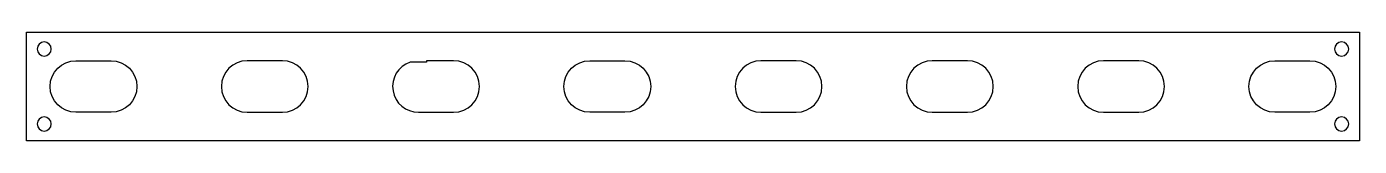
# Model space of a CAD drawing. Header units: millimetres. Extents: x 0 to 568, y 0 to 46.
import ezdxf

# ---------------------------------------------------------------- set-up
doc = ezdxf.new("R2010")
doc.units = ezdxf.units.MM

msp = doc.modelspace()

# ---------------------------------------------------------------- linework, layer by layer
at = {"layer": 'INTERIOR_PROFILES'}
for points in [[(36, 34.2, -1), (36, 12.2), (21, 12.2, -1), (21, 34.2)], [(109, 34.2), (94, 34.2, 1), (94, 12.2), (109, 12.2, 1)], [(182, 34.2), (170.5, 34.2), (170.5, 33.6), (163.42, 33.6, 0.846478), (167, 12.2), (182, 12.2, 1)], [(240, 12.2, -1), (240, 34.2), (255, 34.2, -1), (255, 12.2)], [(313, 12.2), (328, 12.2, 1), (328, 34.2), (313, 34.2, 1)], [(401, 34.2), (386, 34.2, 1), (386, 12.2), (401, 12.2, 1)], [(459, 12.2), (474, 12.2, 1), (474, 34.2), (459, 34.2, 1)], [(532, 12.2, -1), (532, 34.2), (547, 34.2, -1), (547, 12.2)]]:
    msp.add_lwpolyline(points, format="xyb", close=True, dxfattribs=at)
at = {"layer": 'INTERIOR_PROFILES', "extrusion": (0, 0, -1)}
for centre in [(-7.5, 39.2), (-560.5, 39.2), (-7.5, 7.2), (-560.5, 7.2)]:
    msp.add_circle(centre, 3, dxfattribs=at)
at = {"layer": 'OUTER_PROFILES'}
msp.add_lwpolyline([(568.05, 46.4), (568.05, 0), (0, 0), (0, 46.4)], close=True, dxfattribs=at)

doc.saveas('drawing.dxf')
